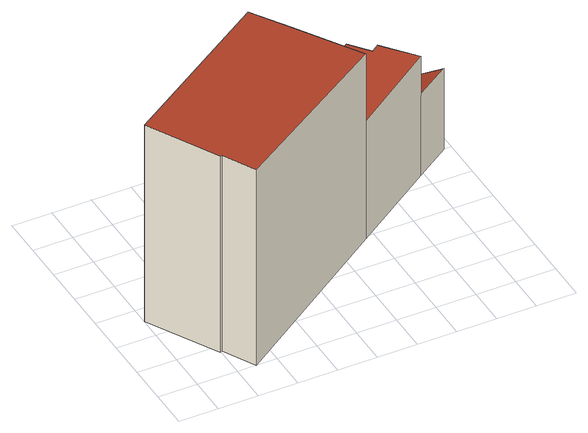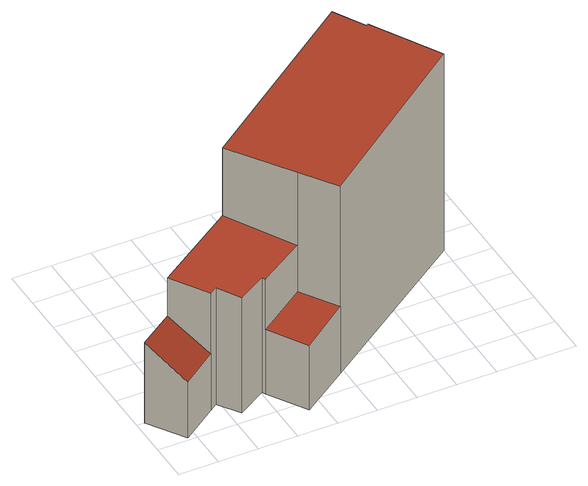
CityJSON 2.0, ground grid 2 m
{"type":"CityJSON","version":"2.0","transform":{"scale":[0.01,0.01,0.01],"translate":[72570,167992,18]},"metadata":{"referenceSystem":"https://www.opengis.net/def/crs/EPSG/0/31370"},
"CityObjects":{
"building1":{"type":"Building","attributes":{"BGNINV":5,"LBLBGNINV":"kadastralisatie","LBLTYPE":"hoofdgebouw","LENGTE":47.19,"OIDN":1744324,"OPPERVL":90.36,"TYPE":1,"UIDN":6023271,"VERSIE":2,"rf_extrusion_mode":"standard","rf_force_lod11":false,"rf_h_ground":18.89,"rf_h_pc_98p":0,"rf_h_roof_50p":29.57,"rf_h_roof_70p":29.73,"rf_h_roof_max":30.01,"rf_h_roof_min":22.47,"rf_is_glass_roof":false,"rf_nodata_frac":0,"rf_nodata_r":0,"rf_pc_select":"PREFERRED_AND_LATEST","rf_pc_year":0,"rf_pointcloud_unusable":false,"rf_pt_density":42.3,"rf_ridgelines":0,"rf_rmse_lod22":1.17,"rf_roof_planes":4,"rf_roof_type":"slanted","rf_success":true,"rf_t_run":16,"rf_val3dity_lod22":"[]","rf_volume_lod22":818.26},"children":["building1-1"]},
"building1-1":{"type":"BuildingPart","parents":["building1"],"geometry":[{"type":"Solid","lod":"2.2","boundaries":[[[[0,1,2,3,4,5,6,7,8,9,10,11,12,13,14]],[[15,4,3,16]],[[17,12,11,18]],[[19,13,12,17]],[[16,3,2,20]],[[20,2,1,21,22]],[[22,21,23,24]],[[18,11,10,25]],[[26,6,5,27]],[[28,29,27,30]],[[29,8,7,31]],[[31,7,6,26]],[[32,0,14,33]],[[34,33,14,13,19]],[[25,10,9,35,36]],[[30,27,5,4,15]],[[35,9,8,29,28]],[[36,35,24,37]],[[37,24,23,33,34]],[[21,1,0,32]],[[31,26,27,29]],[[24,35,28,30,15,16,20,22]],[[37,34,19,17,18,25,36]],[[21,32,33,23]]]],"semantics":{"surfaces":[{"type":"GroundSurface"},{"type":"WallSurface","on_footprint_edge":true},{"type":"WallSurface","on_footprint_edge":false},{"type":"RoofSurface","rf_azimuth":326.78,"rf_h_roof_50p":22.65,"rf_h_roof_70p":23,"rf_h_roof_max":25.6,"rf_h_roof_min":21.84,"rf_slope":32.85},{"type":"RoofSurface","rf_azimuth":310.94,"rf_h_roof_50p":25.47,"rf_h_roof_70p":25.52,"rf_h_roof_max":29.41,"rf_h_roof_min":25.31,"rf_slope":3.71},{"type":"RoofSurface","rf_azimuth":73.64,"rf_h_roof_50p":29.68,"rf_h_roof_70p":29.8,"rf_h_roof_max":30,"rf_h_roof_min":29.36,"rf_slope":3.29},{"type":"RoofSurface","rf_azimuth":40.18,"rf_h_roof_50p":22.59,"rf_h_roof_70p":22.63,"rf_h_roof_max":29.44,"rf_h_roof_min":22.49,"rf_slope":3.22}],"values":[[0,1,1,1,1,1,2,1,1,2,1,1,1,1,1,1,1,2,2,1,3,4,5,6]]}}]}
},
"vertices":[
[1066,1255,89],[1187,1061,89],[1196,1045,89],[1343,1136,89],[1418,1026,89],[1457,1053,89],[1640,1183,89],[1761,997,89],[1584,877,89],[1151,582,89],[296,0,89],[207,163,89],[197,157,89],[1,512,89],[822,1084,89],[1418,1026,748],[1343,1136,739],[197,157,1196],[207,163,1195],[1,512,1201],[1196,1045,736],[1187,1061,454],[1187,1061,735],[942,902,470],[942,902,730],[296,0,1193],[1640,1183,403],[1457,1053,408],[1584,877,762],[1584,877,548],[1457,1053,749],[1761,997,545],[1066,1255,450],[822,1084,466],[822,1084,1146],[1151,582,754],[1151,582,1136],[942,902,1142]
]}
